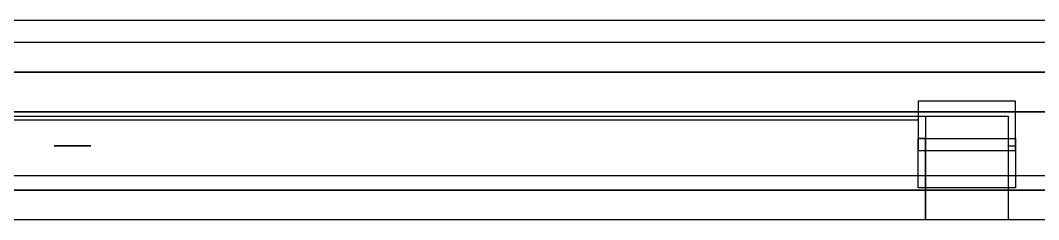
# Model space of a CAD drawing. Header units: centimetres. Extents: x 0 to 32.9, y -2.5 to 2.3.
# Drawn here: x 7.9 to 21.71, y -0.4 to 2.3 of the extents above; entities that cross this region are included whole.
import ezdxf

# ---------------------------------------------------------------- set-up
doc = ezdxf.new("R2010")
doc.units = ezdxf.units.CM
doc.header["$MEASUREMENT"] = 0
for name, color, linetype in [('Solid Block Case v52_1mm Switch Plate for Visualization Only', 7, 'Continuous'), ('Solid Block Case v52_1mm USB Cutout Guide', 7, 'Continuous'), ('Solid Block Case v52_1mm v1 Bottom Extrude Face', 7, 'Continuous'), ('Solid Block Case v52_1mm v1 Drill Holes', 7, 'Continuous'), ('Solid Block Case v52_1mm v1 Margin Case Base', 7, 'Continuous'), ('Solid Block Case v52_1mm v1 Overhang', 7, 'Continuous'), ('Solid Block Case v52_1mm v1 USB Cutout Face', 7, 'Continuous'), ('Solid Block Case v52_1mm v2 Basket Case', 7, 'Continuous'), ('Solid Block Case v52_1mm v2 USB Cutout Face', 7, 'Continuous'), ('Solid Block Case v52_3mm Bottom Extrude Face', 7, 'Continuous'), ('Solid Block Case v52_3mm Margin Case Base', 7, 'Continuous'), ('Solid Block Case v52_Case Bottom', 7, 'Continuous'), ('Solid Block Case v52_PCB Outline W USB', 7, 'Continuous'), ('Solid Block Case v52_Sketch34', 7, 'Continuous'), ('Solid Block Case v52_Switch Plate', 7, 'Continuous'), ('Solid Block Case v52_TopPlate', 7, 'Continuous')]:
    doc.layers.add(name, color=color, linetype=linetype)

msp = doc.modelspace()

# ---------------------------------------------------------------- linework, layer by layer
at = {"layer": 'Solid Block Case v52_1mm Switch Plate for Visualization Only'}
for p, q in [((31.48, 1.06, -16.7875), (1, 1.06, -16.7875)), ((1, 1.06, -0.5), (31.48, 1.06, -0.5)), ((8.3769, 1.06, -9.39838), (6.97697, 1.06, -9.39838)), ((6.97697, 1.06, -15.5608), (8.3769, 1.06, -15.5608)), ((8.3769, 1.06, -14.1609), (6.97697, 1.06, -14.1609)), ((6.97697, 1.06, -10.79831), (8.3769, 1.06, -10.79831)), ((8.3769, 1.06, -11.30338), (6.97697, 1.06, -11.30338)), ((6.97697, 1.06, -12.7033), (8.3769, 1.06, -12.7033)), ((8.85315, 1.06, -3.68336), (7.45322, 1.06, -3.68336)), ((7.45322, 1.06, -5.0833), (8.85315, 1.06, -5.0833)), ((7.92947, 1.06, -7.49338), (7.92947, 1.06, -8.89331)), ((9.3294, 1.06, -7.49338), (7.92947, 1.06, -7.49338)), ((7.92947, 1.06, -8.89331), (9.3294, 1.06, -8.89331)), ((8.3769, 1.06, -15.5608), (8.3769, 1.06, -14.1609)), ((8.3769, 1.06, -10.79831), (8.3769, 1.06, -9.39838)), ((8.3769, 1.06, -12.7033), (8.3769, 1.06, -11.30338)), ((9.80565, 1.06, -5.58838), (8.40572, 1.06, -5.58838)), ((8.40572, 1.06, -6.98831), (9.80565, 1.06, -6.98831)), ((8.40572, 1.06, -5.58838), (8.40572, 1.06, -6.98831)), ((8.7687, 1.06, -2.7084), (8.68629, 1.06, -2.7084)), ((8.68629, 1.06, -2.428384), (8.7687, 1.06, -2.428384)), ((8.68629, 1.06, -2.7084), (8.68629, 1.06, -2.428384)), ((8.7687, 1.06, -1.801377), (8.9412, 1.06, -1.801377)), ((9.44381, 1.06, -3.03128), (8.7687, 1.06, -3.03128)), ((8.7687, 1.06, -3.03128), (8.7687, 1.06, -2.7084)), ((8.7687, 1.06, -2.428384), (8.7687, 1.06, -1.801377)), ((8.85315, 1.06, -5.0833), (8.85315, 1.06, -3.68336)), ((10.2819, 1.06, -14.1609), (8.88197, 1.06, -14.1609)), ((10.2819, 1.06, -11.30338), (8.88197, 1.06, -11.30338)), ((8.88197, 1.06, -14.1609), (8.88197, 1.06, -15.5608)), ((8.88197, 1.06, -15.5608), (10.2819, 1.06, -15.5608)), ((8.88197, 1.06, -11.30338), (8.88197, 1.06, -12.7033)), ((8.88197, 1.06, -10.79831), (10.2819, 1.06, -10.79831)), ((8.88197, 1.06, -9.39838), (8.88197, 1.06, -10.79831)), ((10.2819, 1.06, -9.39838), (8.88197, 1.06, -9.39838)), ((8.88197, 1.06, -12.7033), (10.2819, 1.06, -12.7033)), ((8.9412, 1.06, -1.68135), (9.27126, 1.06, -1.68135)), ((8.9412, 1.06, -1.801377), (8.9412, 1.06, -1.68135)), ((9.27126, 1.06, -1.801377), (9.44381, 1.06, -1.801377)), ((9.27126, 1.06, -1.68135), (9.27126, 1.06, -1.801377)), ((9.3294, 1.06, -8.89331), (9.3294, 1.06, -7.49338)), ((9.35822, 1.06, -3.68336), (9.35822, 1.06, -5.0833)), ((9.35822, 1.06, -5.0833), (10.75815, 1.06, -5.0833)), ((10.75815, 1.06, -3.68336), (9.35822, 1.06, -3.68336)), ((13.4062, 1.06, -2.7084), (9.44381, 1.06, -2.7084)), ((9.44381, 1.06, -2.248273), (13.4062, 1.06, -2.248273)), ((9.44381, 1.06, -1.801377), (9.44381, 1.06, -2.248273)), ((9.44381, 1.06, -2.7084), (9.44381, 1.06, -3.03128)), ((9.80565, 1.06, -6.98831), (9.80565, 1.06, -5.58838)), ((11.2344, 1.06, -7.49338), (9.83447, 1.06, -7.49338)), ((9.83447, 1.06, -7.49338), (9.83447, 1.06, -8.89331)), ((9.83447, 1.06, -8.89331), (11.2344, 1.06, -8.89331)), ((10.2819, 1.06, -12.7033), (10.2819, 1.06, -11.30338)), ((10.2819, 1.06, -10.79831), (10.2819, 1.06, -9.39838)), ((10.2819, 1.06, -15.5608), (10.2819, 1.06, -14.1609)), ((11.7107, 1.06, -5.58838), (10.31072, 1.06, -5.58838)), ((10.31072, 1.06, -6.98831), (11.7107, 1.06, -6.98831)), ((10.31072, 1.06, -5.58838), (10.31072, 1.06, -6.98831)), ((10.75815, 1.06, -5.0833), (10.75815, 1.06, -3.68336)), ((12.1869, 1.06, -14.1609), (10.78683, 1.06, -14.1609)), ((12.1869, 1.06, -11.30338), (10.78683, 1.06, -11.30338)), ((10.78683, 1.06, -9.39838), (10.78683, 1.06, -10.79831)), ((10.78683, 1.06, -10.79831), (12.1869, 1.06, -10.79831)), ((10.78683, 1.06, -15.5608), (12.1869, 1.06, -15.5608)), ((10.78683, 1.06, -12.7033), (12.1869, 1.06, -12.7033)), ((10.78683, 1.06, -14.1609), (10.78683, 1.06, -15.5608)), ((12.1869, 1.06, -9.39838), (10.78683, 1.06, -9.39838)), ((10.78683, 1.06, -11.30338), (10.78683, 1.06, -12.7033)), ((11.2344, 1.06, -8.89331), (11.2344, 1.06, -7.49338)), ((11.2632, 1.06, -3.68336), (11.2632, 1.06, -5.0833)), ((12.6632, 1.06, -3.68336), (11.2632, 1.06, -3.68336)), ((11.2632, 1.06, -5.0833), (12.6632, 1.06, -5.0833)), ((11.7107, 1.06, -6.98831), (11.7107, 1.06, -5.58838)), ((11.7395, 1.06, -8.89331), (13.1394, 1.06, -8.89331)), ((13.1394, 1.06, -7.49338), (11.7395, 1.06, -7.49338)), ((11.7395, 1.06, -7.49338), (11.7395, 1.06, -8.89331)), ((12.1869, 1.06, -10.79831), (12.1869, 1.06, -9.39838)), ((12.1869, 1.06, -15.5608), (12.1869, 1.06, -14.1609)), ((12.1869, 1.06, -12.7033), (12.1869, 1.06, -11.30338)), ((12.2157, 1.06, -6.98831), (13.6157, 1.06, -6.98831)), ((12.2157, 1.06, -5.58838), (12.2157, 1.06, -6.98831)), ((13.6157, 1.06, -5.58838), (12.2157, 1.06, -5.58838)), ((12.6632, 1.06, -5.0833), (12.6632, 1.06, -3.68336)), ((12.6918, 1.06, -15.5608), (14.0919, 1.06, -15.5608)), ((14.0919, 1.06, -14.1609), (12.6918, 1.06, -14.1609)), ((12.6918, 1.06, -9.39838), (12.6918, 1.06, -10.79831)), ((12.6918, 1.06, -12.7033), (14.0919, 1.06, -12.7033)), ((14.0919, 1.06, -9.39838), (12.6918, 1.06, -9.39838)), ((12.6918, 1.06, -11.30338), (12.6918, 1.06, -12.7033)), ((12.6918, 1.06, -10.79831), (14.0919, 1.06, -10.79831)), ((14.0919, 1.06, -11.30338), (12.6918, 1.06, -11.30338)), ((12.6918, 1.06, -14.1609), (12.6918, 1.06, -15.5608)), ((13.1394, 1.06, -8.89331), (13.1394, 1.06, -7.49338)), ((13.1682, 1.06, -5.0833), (14.5682, 1.06, -5.0833)), ((14.5682, 1.06, -3.68336), (13.1682, 1.06, -3.68336)), ((13.1682, 1.06, -3.68336), (13.1682, 1.06, -5.0833)), ((14.8063, 1.06, -3.17831), (13.4062, 1.06, -3.17831)), ((13.4062, 1.06, -3.17831), (13.4062, 1.06, -2.7084)), ((13.4062, 1.06, -1.778364), (14.8063, 1.06, -1.778364)), ((13.4062, 1.06, -2.248273), (13.4062, 1.06, -1.778364)), ((13.6157, 1.06, -6.98831), (13.6157, 1.06, -5.58838)), ((15.0444, 1.06, -7.49338), (13.6445, 1.06, -7.49338)), ((13.6445, 1.06, -8.89331), (15.0444, 1.06, -8.89331)), ((13.6445, 1.06, -7.49338), (13.6445, 1.06, -8.89331)), ((14.0919, 1.06, -12.7033), (14.0919, 1.06, -11.30338)), ((14.0919, 1.06, -10.79831), (14.0919, 1.06, -9.39838)), ((14.0919, 1.06, -15.5608), (14.0919, 1.06, -14.1609)), ((15.5207, 1.06, -5.58838), (14.1207, 1.06, -5.58838)), ((14.1207, 1.06, -6.98831), (15.5207, 1.06, -6.98831)), ((14.1207, 1.06, -5.58838), (14.1207, 1.06, -6.98831)), ((14.5682, 1.06, -5.0833), (14.5682, 1.06, -3.68336)), ((15.9969, 1.06, -9.39838), (14.597, 1.06, -9.39838)), ((14.597, 1.06, -9.39838), (14.597, 1.06, -10.79831)), ((15.9969, 1.06, -11.30338), (14.597, 1.06, -11.30338)), ((14.597, 1.06, -10.79831), (15.9969, 1.06, -10.79831)), ((15.9969, 1.06, -14.1609), (14.597, 1.06, -14.1609)), ((14.597, 1.06, -11.30338), (14.597, 1.06, -12.7033)), ((14.597, 1.06, -12.7033), (15.9969, 1.06, -12.7033)), ((14.597, 1.06, -14.1609), (14.597, 1.06, -15.5608)), ((14.597, 1.06, -15.5608), (15.9969, 1.06, -15.5608)), ((18.7687, 1.06, -2.7084), (14.8063, 1.06, -2.7084)), ((14.8063, 1.06, -2.248273), (18.7687, 1.06, -2.248273)), ((14.8063, 1.06, -1.778364), (14.8063, 1.06, -2.248273)), ((14.8063, 1.06, -2.7084), (14.8063, 1.06, -3.17831)), ((15.0444, 1.06, -8.89331), (15.0444, 1.06, -7.49338)), ((15.0732, 1.06, -5.0833), (16.4732, 1.06, -5.0833)), ((16.4732, 1.06, -3.68336), (15.0732, 1.06, -3.68336)), ((15.0732, 1.06, -3.68336), (15.0732, 1.06, -5.0833)), ((15.5207, 1.06, -6.98831), (15.5207, 1.06, -5.58838)), ((16.9494, 1.06, -7.49338), (15.5495, 1.06, -7.49338)), ((15.5495, 1.06, -8.89331), (16.9494, 1.06, -8.89331)), ((15.5495, 1.06, -7.49338), (15.5495, 1.06, -8.89331)), ((15.9969, 1.06, -15.5608), (15.9969, 1.06, -14.1609)), ((15.9969, 1.06, -12.7033), (15.9969, 1.06, -11.30338)), ((15.9969, 1.06, -10.79831), (15.9969, 1.06, -9.39838)), ((17.4257, 1.06, -5.58838), (16.0257, 1.06, -5.58838)), ((16.0257, 1.06, -6.98831), (17.4257, 1.06, -6.98831)), ((16.0257, 1.06, -5.58838), (16.0257, 1.06, -6.98831)), ((16.4732, 1.06, -5.0833), (16.4732, 1.06, -3.68336)), ((16.502, 1.06, -15.5608), (17.9019, 1.06, -15.5608)), ((16.502, 1.06, -11.30338), (16.502, 1.06, -12.7033)), ((16.502, 1.06, -9.39838), (16.502, 1.06, -10.79831)), ((16.502, 1.06, -10.79831), (17.9019, 1.06, -10.79831)), ((17.9019, 1.06, -14.1609), (16.502, 1.06, -14.1609)), ((17.9019, 1.06, -11.30338), (16.502, 1.06, -11.30338)), ((17.9019, 1.06, -9.39838), (16.502, 1.06, -9.39838)), ((16.502, 1.06, -14.1609), (16.502, 1.06, -15.5608)), ((16.502, 1.06, -12.7033), (17.9019, 1.06, -12.7033)), ((16.9494, 1.06, -8.89331), (16.9494, 1.06, -7.49338)), ((16.9782, 1.06, -3.68336), (16.9782, 1.06, -5.0833)), ((18.3782, 1.06, -3.68336), (16.9782, 1.06, -3.68336)), ((16.9782, 1.06, -5.0833), (18.3782, 1.06, -5.0833)), ((17.4257, 1.06, -6.98831), (17.4257, 1.06, -5.58838)), ((18.8544, 1.06, -7.49338), (17.4545, 1.06, -7.49338)), ((17.4545, 1.06, -8.89331), (18.8544, 1.06, -8.89331)), ((17.4545, 1.06, -7.49338), (17.4545, 1.06, -8.89331)), ((17.9019, 1.06, -10.79831), (17.9019, 1.06, -9.39838)), ((17.9019, 1.06, -12.7033), (17.9019, 1.06, -11.30338)), ((17.9019, 1.06, -15.5608), (17.9019, 1.06, -14.1609)), ((19.3307, 1.06, -5.58838), (17.9307, 1.06, -5.58838)), ((17.9307, 1.06, -6.98831), (19.3307, 1.06, -6.98831)), ((17.9307, 1.06, -5.58838), (17.9307, 1.06, -6.98831)), ((18.3782, 1.06, -5.0833), (18.3782, 1.06, -3.68336)), ((18.407, 1.06, -14.1609), (18.407, 1.06, -15.5608)), ((19.8069, 1.06, -11.30338), (18.407, 1.06, -11.30338)), ((18.407, 1.06, -9.39838), (18.407, 1.06, -10.79831)), ((18.407, 1.06, -11.30338), (18.407, 1.06, -12.7033)), ((18.407, 1.06, -15.5608), (19.8069, 1.06, -15.5608)), ((18.407, 1.06, -12.7033), (19.8069, 1.06, -12.7033)), ((18.407, 1.06, -10.79831), (19.8069, 1.06, -10.79831)), ((19.8069, 1.06, -14.1609), (18.407, 1.06, -14.1609)), ((19.8069, 1.06, -9.39838), (18.407, 1.06, -9.39838)), ((18.7687, 1.06, -2.248273), (18.7687, 1.06, -1.801377)), ((18.7687, 1.06, -3.03128), (18.7687, 1.06, -2.7084)), ((18.7687, 1.06, -1.801377), (18.9412, 1.06, -1.801377)), ((19.4438, 1.06, -3.03128), (18.7687, 1.06, -3.03128)), ((18.8544, 1.06, -8.89331), (18.8544, 1.06, -7.49338)), ((18.8832, 1.06, -3.68336), (18.8832, 1.06, -5.0833)), ((18.8832, 1.06, -5.0833), (20.2832, 1.06, -5.0833)), ((20.2832, 1.06, -3.68336), (18.8832, 1.06, -3.68336)), ((18.9412, 1.06, -1.68135), (19.2713, 1.06, -1.68135)), ((18.9412, 1.06, -1.801377), (18.9412, 1.06, -1.68135)), ((19.2713, 1.06, -1.68135), (19.2713, 1.06, -1.801377)), ((19.2713, 1.06, -1.801377), (19.4438, 1.06, -1.801377)), ((19.3307, 1.06, -6.98831), (19.3307, 1.06, -5.58838)), ((19.3595, 1.06, -7.49338), (19.3595, 1.06, -8.89331)), ((20.7594, 1.06, -7.49338), (19.3595, 1.06, -7.49338)), ((19.3595, 1.06, -8.89331), (20.7594, 1.06, -8.89331)), ((19.4438, 1.06, -2.7084), (19.4438, 1.06, -3.03128)), ((19.4438, 1.06, -1.801377), (19.4438, 1.06, -2.428384)), ((19.4438, 1.06, -2.428384), (19.5262, 1.06, -2.428384)), ((19.5262, 1.06, -2.7084), (19.4438, 1.06, -2.7084)), ((19.5262, 1.06, -2.428384), (19.5262, 1.06, -2.7084)), ((19.8069, 1.06, -15.5608), (19.8069, 1.06, -14.1609)), ((19.8069, 1.06, -10.79831), (19.8069, 1.06, -9.39838)), ((19.8069, 1.06, -12.7033), (19.8069, 1.06, -11.30338)), ((19.8357, 1.06, -6.98831), (21.2357, 1.06, -6.98831)), ((21.2357, 1.06, -5.58838), (19.8357, 1.06, -5.58838)), ((19.8357, 1.06, -5.58838), (19.8357, 1.06, -6.98831)), ((20.2832, 1.06, -5.0833), (20.2832, 1.06, -3.68336)), ((21.7119, 1.06, -1.778364), (20.312, 1.06, -1.778364)), ((20.312, 1.06, -3.17831), (21.7119, 1.06, -3.17831)), ((20.312, 1.06, -1.778364), (20.312, 1.06, -3.17831)), ((20.312, 1.06, -9.39838), (20.312, 1.06, -10.79831)), ((20.312, 1.06, -11.30338), (20.312, 1.06, -12.7033)), ((21.7119, 1.06, -9.39838), (20.312, 1.06, -9.39838)), ((20.312, 1.06, -12.7033), (21.7119, 1.06, -12.7033)), ((20.312, 1.06, -10.79831), (21.7119, 1.06, -10.79831)), ((21.7119, 1.06, -11.30338), (20.312, 1.06, -11.30338)), ((20.7594, 1.06, -8.89331), (20.7594, 1.06, -7.49338)), ((20.7882, 1.06, -5.0833), (22.1882, 1.06, -5.0833)), ((20.7882, 1.06, -3.68336), (20.7882, 1.06, -5.0833)), ((22.1882, 1.06, -3.68336), (20.7882, 1.06, -3.68336)), ((21.2357, 1.06, -6.98831), (21.2357, 1.06, -5.58838)), ((22.6644, 1.06, -7.49338), (21.2645, 1.06, -7.49338)), ((21.2645, 1.06, -7.49338), (21.2645, 1.06, -8.89331)), ((21.2645, 1.06, -8.89331), (22.6644, 1.06, -8.89331)), ((21.7119, 1.06, -3.17831), (21.7119, 1.06, -1.778364)), ((21.7119, 1.06, -12.7033), (21.7119, 1.06, -11.30338)), ((21.7119, 1.06, -10.79831), (21.7119, 1.06, -9.39838))]:
    msp.add_line(p, q, dxfattribs=at)
at = {"layer": 'Solid Block Case v52_1mm Switch Plate for Visualization Only', "extrusion": (0, 1, 0)}
msp.add_circle((-8.64528, -9.171415, 1.06), 0.125, dxfattribs=at)
at = {"layer": 'Solid Block Case v52_1mm USB Cutout Guide'}
for p, q in [((1, 0, -0.5), (31.48, 0, -0.5)), ((1, 0, -16.7875), (20.03, 0, -16.7875)), ((21.3, 0, -17.0875), (20.18, 0, -17.0875)), ((20.18, 0, -17.0875), (20.18, 0, -16.9375)), ((21.3, 0, -16.9375), (21.3, 0, -17.0875)), ((31.48, 0, -16.7875), (21.45, 0, -16.7875))]:
    msp.add_line(p, q, dxfattribs=at)
at = {"layer": 'Solid Block Case v52_1mm USB Cutout Guide', "extrusion": (0, 1, 0)}
for centre, start, end in [((-20.03, -16.9375), 90, 180), ((-21.45, -16.9375), 360, 90)]:
    msp.add_arc(centre, 0.15, start, end, dxfattribs=at)
at = {"layer": 'Solid Block Case v52_1mm USB Cutout Guide'}
msp.add_point((20.18, 0, -16.7875), dxfattribs=at)
at = {"layer": 'Solid Block Case v52_1mm v1 Bottom Extrude Face'}
for p, q in [((0, 0), (32.48, 0)), ((32.48, 0, -17.2875), (0, 0, -17.2875)), ((0, 0, -11.2875), (32.48, 0, -11.2875)), ((32.48, 0), (0, 0)), ((32.48, 0, -17.2875), (0, 0, -17.2875)), ((0, 0, -2.7), (32.48, 0, -2.7))]:
    msp.add_line(p, q, dxfattribs=at)
at = {"layer": 'Solid Block Case v52_1mm v1 Drill Holes', "extrusion": (0, 1, 0)}
msp.add_circle((-8.61055, -8.116085, 0.6), 0.25, dxfattribs=at)
at = {"layer": 'Solid Block Case v52_1mm v1 Margin Case Base'}
for p, q in [((0, 0), (32.48, 0)), ((8.64528, 0, -9.171415), (0.4, 0, -9.171415)), ((31.48, 0, -16.8875), (1, 0, -16.8875)), ((1, 0, -0.5), (31.48, 0, -0.5)), ((1, 0, -0.4), (31.48, 0, -0.4)), ((31.48, 0, -17.2875), (1, 0, -17.2875)), ((30.98, 0, -11.7875), (1.5, 0, -11.7875)), ((1.5, 0, -16.8875), (30.98, 0, -16.8875)), ((8.64528, 0, -9.171415), (8.64528, 0, -0.4))]:
    msp.add_line(p, q, dxfattribs=at)
at = {"layer": 'Solid Block Case v52_1mm v1 Margin Case Base', "extrusion": (0, 1, 0)}
msp.add_circle((-8.64528, -9.171415), 0.225, dxfattribs=at)
at = {"layer": 'Solid Block Case v52_1mm v1 Overhang'}
for p, q in [((0, 1.6), (32.48, 1.6)), ((0, 1.6, -14.849103), (20.0595, 1.6, -14.849103)), ((0, 1.6), (32.48, 1.6)), ((32.316374, 1.6, -17.2875), (0.163626, 1.6, -17.2875)), ((0.163626, 1.6, -17.2875), (32.316374, 1.6, -17.2875)), ((1, 1.6, -16.8875), (31.48, 1.6, -16.8875)), ((31.48, 1.6, -0.4), (1, 1.6, -0.4)), ((1.0094, 1.6, -1.4742), (31.4706, 1.6, -1.4742)), ((1.0094, 1.6, -12.9558), (31.4706, 1.6, -12.9558)), ((20.0595, 1.6, -15.8133), (1.0094, 1.6, -15.8133)), ((20.0595, 1.6, -13.9083), (1.0094, 1.6, -13.9083)), ((20.0595, 1.6, -14.849103), (21.9645, 1.6, -14.849103)), ((20.0595, 1.6, -15.8133), (20.0595, 1.6, -13.9083))]:
    msp.add_line(p, q, dxfattribs=at)
at = {"layer": 'Solid Block Case v52_1mm v1 USB Cutout Face'}
for p, q in [((31.48, 2, -16.8875), (1, 2, -16.8875)), ((1, 1, -16.8875), (20.18, 1, -16.8875)), ((20.18, 1, -16.8875), (20.18, -0.4, -16.8875)), ((20.18, 1, -16.8875), (21.3, 1, -16.8875)), ((21.3, 1, -16.8875), (21.3, -0.4, -16.8875)), ((20.08, 0.03, -16.8875), (20.08, 0.7, -16.8875)), ((20.18, 0.7, -16.8875), (20.08, 0.7, -16.8875)), ((20.08, 0.7, -16.8875), (21.4, 0.7, -16.8875)), ((20.18, -0.4, -16.8875), (20.18, 0.7, -16.8875)), ((21.4, 0.7, -16.8875), (21.4, 0.03, -16.8875)), ((21.3, 0.6, -16.8875), (21.4, 0.6, -16.8875)), ((21.4, 0.03, -16.8875), (20.08, 0.03, -16.8875)), ((1.5, -0.4, -16.8875), (30.98, -0.4, -16.8875))]:
    msp.add_line(p, q, dxfattribs=at)
at = {"layer": 'Solid Block Case v52_1mm v2 Basket Case'}
for p, q in [((1, 0, -0.4), (31.48, 0, -0.4)), ((1, 0, -0.5), (31.48, 0, -0.5)), ((1, 0), (31.48, 0)), ((31.48, 0, -17.2875), (1, 0, -17.2875)), ((31.48, 0, -16.8875), (1, 0, -16.8875)), ((30.98, 0, -16.8875), (1.5, 0, -16.8875)), ((1.5, 0, -13.7875), (9.64528, 0, -13.7875)), ((9.64528, 0, -13.7875), (9.64528, 0, -6.171415)), ((9.64528, 0, -6.171415), (22.86945, 0, -6.171415))]:
    msp.add_line(p, q, dxfattribs=at)
at = {"layer": 'Solid Block Case v52_1mm v2 USB Cutout Face'}
for p, q in [((31.48, 2.3, -16.8875), (1, 2.3, -16.8875)), ((20.08, 1.205, -16.8875), (20.08, 0.535, -16.8875)), ((21.4, 1.205, -16.8875), (20.08, 1.205, -16.8875)), ((21.4, 0.535, -16.8875), (21.4, 1.205, -16.8875)), ((1, 0.952605, -16.8875), (20.08, 0.952605, -16.8875)), ((20.08, 0.535, -16.8875), (21.4, 0.535, -16.8875)), ((20.08, 0.2, -16.8875), (20.08, 0.535, -16.8875)), ((1.5, 0.2, -16.8875), (30.98, 0.2, -16.8875))]:
    msp.add_line(p, q, dxfattribs=at)
at = {"layer": 'Solid Block Case v52_3mm Bottom Extrude Face'}
for p, q in [((32.88, 0, -17.6875), (0, 0, -17.6875)), ((32.88, 0, -11.6875), (0, 0, -11.6875)), ((0, 0), (32.88, 0)), ((32.88, 0, -3), (0, 0, -3)), ((0, 0, -17.6875), (32.88, 0, -17.6875)), ((0, 0), (32.88, 0))]:
    msp.add_line(p, q, dxfattribs=at)
at = {"layer": 'Solid Block Case v52_3mm Margin Case Base'}
for p, q in [((32.88, 0, -17.6875), (0, 0, -17.6875)), ((0, 0), (32.88, 0)), ((1.2, 0, -0.4), (31.68, 0, -0.4)), ((31.68, 0, -17.2875), (1.2, 0, -17.2875)), ((30.48, 0, -17.2875), (2.4, 0, -17.2875)), ((2.4, 0, -13.7875), (30.48, 0, -13.7875))]:
    msp.add_line(p, q, dxfattribs=at)
at = {"layer": 'Solid Block Case v52_3mm Margin Case Base', "extrusion": (0, 1, 0)}
msp.add_circle((-8.84528, -9.371415), 0.125, dxfattribs=at)
msp.add_circle((-8.84528, -9.371415), 0.125, dxfattribs=at)
at = {"layer": 'Solid Block Case v52_Case Bottom'}
for p, q in [((30.98, 0, -16.2875), (0.5, 0, -16.2875)), ((0.5, 0), (30.98, 0))]:
    msp.add_line(p, q, dxfattribs=at)
at = {"layer": 'Solid Block Case v52_Case Bottom', "extrusion": (0, 1, 0)}
msp.add_circle((-8.14528, -8.671415), 0.125, dxfattribs=at)
at = {"layer": 'Solid Block Case v52_PCB Outline W USB'}
for p, q in [((0.5, 0), (30.98, 0)), ((0.5, 0, -16.2875), (19.53, 0, -16.2875)), ((19.68, 0, -16.5875), (19.68, 0, -16.4375)), ((20.8, 0, -16.5875), (19.68, 0, -16.5875)), ((20.8, 0, -16.4375), (20.8, 0, -16.5875)), ((30.98, 0, -16.2875), (20.95, 0, -16.2875))]:
    msp.add_line(p, q, dxfattribs=at)
at = {"layer": 'Solid Block Case v52_PCB Outline W USB', "extrusion": (0, 1, 0)}
for centre, start, end in [((-19.53, -16.4375), 90, 180), ((-20.95, -16.4375), 360, 90)]:
    msp.add_arc(centre, 0.15, start, end, dxfattribs=at)
at = {"layer": 'Solid Block Case v52_PCB Outline W USB'}
msp.add_point((19.68, 0, -16.2875), dxfattribs=at)
at = {"layer": 'Solid Block Case v52_Sketch34'}
for p, q in [((30.7369, 0, -12.7084), (0.761965, 0, -12.7084)), ((0.761965, 0, -13.1558), (19.812, 0, -13.1558)), ((2.5, 0), (8.37, 0)), ((2.5, 0, -16.2875), (8.37, 0, -16.2875)), ((6.95322, 0, -4.5833), (8.35315, 0, -4.5833)), ((8.35315, 0, -3.18336), (6.95322, 0, -3.18336)), ((7.42947, 0, -8.39331), (8.8294, 0, -8.39331)), ((8.8294, 0, -6.99338), (7.42947, 0, -6.99338)), ((7.90572, 0, -5.08838), (7.90572, 0, -6.48831)), ((9.30565, 0, -5.08838), (7.90572, 0, -5.08838)), ((7.90572, 0, -6.48831), (9.30565, 0, -6.48831)), ((8.18629, 0, -1.928384), (8.2687, 0, -1.928384)), ((8.2687, 0, -2.2084), (8.18629, 0, -2.2084)), ((8.18629, 0, -2.2084), (8.18629, 0, -1.928384)), ((8.2687, 0, -2.53128), (8.2687, 0, -2.2084)), ((8.2687, 0, -1.301377), (8.4412, 0, -1.301377)), ((8.2687, 0, -1.928384), (8.2687, 0, -1.301377)), ((8.94381, 0, -2.53128), (8.2687, 0, -2.53128)), ((8.35315, 0, -4.5833), (8.35315, 0, -3.18336)), ((8.37, 0), (8.37, 0, -0.5)), ((8.37, 0, -0.5), (9.37, 0, -0.5)), ((8.37, 0, -15.7875), (9.37, 0, -15.7875)), ((8.37, 0, -16.2875), (8.37, 0, -15.7875)), ((8.38197, 0, -13.6609), (8.38197, 0, -15.0608)), ((8.38197, 0, -8.89838), (8.38197, 0, -10.29831)), ((8.38197, 0, -10.80338), (8.38197, 0, -12.2033)), ((8.38197, 0, -12.2033), (9.7819, 0, -12.2033)), ((9.7819, 0, -8.89838), (8.38197, 0, -8.89838)), ((9.7819, 0, -13.6609), (8.38197, 0, -13.6609)), ((9.7819, 0, -10.80338), (8.38197, 0, -10.80338)), ((8.38197, 0, -15.0608), (9.7819, 0, -15.0608)), ((8.38197, 0, -10.29831), (9.7819, 0, -10.29831)), ((8.4412, 0, -1.301377), (8.4412, 0, -1.18135)), ((8.4412, 0, -1.18135), (8.77126, 0, -1.18135)), ((8.77126, 0, -1.301377), (8.94381, 0, -1.301377)), ((8.77126, 0, -1.18135), (8.77126, 0, -1.301377)), ((8.8294, 0, -8.39331), (8.8294, 0, -6.99338)), ((8.85822, 0, -3.18336), (8.85822, 0, -4.5833)), ((10.25815, 0, -3.18336), (8.85822, 0, -3.18336)), ((8.85822, 0, -4.5833), (10.25815, 0, -4.5833)), ((8.94381, 0, -2.2084), (8.94381, 0, -2.53128)), ((8.94381, 0, -1.748273), (12.9062, 0, -1.748273)), ((12.9062, 0, -2.2084), (8.94381, 0, -2.2084)), ((8.94381, 0, -1.301377), (8.94381, 0, -1.748273)), ((9.30565, 0, -6.48831), (9.30565, 0, -5.08838)), ((9.33447, 0, -6.99338), (9.33447, 0, -8.39331)), ((9.33447, 0, -8.39331), (10.7344, 0, -8.39331)), ((10.7344, 0, -6.99338), (9.33447, 0, -6.99338)), ((9.37, 0), (15.24, 0)), ((9.37, 0, -16.2875), (15.24, 0, -16.2875)), ((9.37, 0, -0.5), (9.37, 0)), ((9.37, 0, -15.7875), (9.37, 0, -16.2875)), ((9.7819, 0, -12.2033), (9.7819, 0, -10.80338)), ((9.7819, 0, -15.0608), (9.7819, 0, -13.6609)), ((9.7819, 0, -10.29831), (9.7819, 0, -8.89838)), ((9.81072, 0, -5.08838), (9.81072, 0, -6.48831)), ((9.81072, 0, -6.48831), (11.2107, 0, -6.48831)), ((11.2107, 0, -5.08838), (9.81072, 0, -5.08838)), ((10.25815, 0, -4.5833), (10.25815, 0, -3.18336)), ((11.6869, 0, -8.89838), (10.28683, 0, -8.89838)), ((11.6869, 0, -13.6609), (10.28683, 0, -13.6609)), ((10.28683, 0, -10.29831), (11.6869, 0, -10.29831)), ((10.28683, 0, -10.80338), (10.28683, 0, -12.2033)), ((10.28683, 0, -8.89838), (10.28683, 0, -10.29831)), ((11.6869, 0, -10.80338), (10.28683, 0, -10.80338)), ((10.28683, 0, -12.2033), (11.6869, 0, -12.2033)), ((10.28683, 0, -15.0608), (11.6869, 0, -15.0608)), ((10.28683, 0, -13.6609), (10.28683, 0, -15.0608)), ((10.7344, 0, -8.39331), (10.7344, 0, -6.99338)), ((12.1632, 0, -3.18336), (10.7632, 0, -3.18336)), ((10.7632, 0, -4.5833), (12.1632, 0, -4.5833)), ((10.7632, 0, -3.18336), (10.7632, 0, -4.5833)), ((11.2107, 0, -6.48831), (11.2107, 0, -5.08838)), ((11.2395, 0, -6.99338), (11.2395, 0, -8.39331)), ((11.2395, 0, -8.39331), (12.6394, 0, -8.39331)), ((12.6394, 0, -6.99338), (11.2395, 0, -6.99338)), ((11.6869, 0, -15.0608), (11.6869, 0, -13.6609)), ((11.6869, 0, -10.29831), (11.6869, 0, -8.89838)), ((11.6869, 0, -12.2033), (11.6869, 0, -10.80338)), ((13.1157, 0, -5.08838), (11.7157, 0, -5.08838)), ((11.7157, 0, -6.48831), (13.1157, 0, -6.48831)), ((11.7157, 0, -5.08838), (11.7157, 0, -6.48831)), ((12.1632, 0, -4.5833), (12.1632, 0, -3.18336)), ((12.1918, 0, -12.2033), (13.5919, 0, -12.2033)), ((12.1918, 0, -10.29831), (13.5919, 0, -10.29831)), ((13.5919, 0, -13.6609), (12.1918, 0, -13.6609)), ((12.1918, 0, -15.0608), (13.5919, 0, -15.0608)), ((13.5919, 0, -8.89838), (12.1918, 0, -8.89838)), ((13.5919, 0, -10.80338), (12.1918, 0, -10.80338)), ((12.1918, 0, -10.80338), (12.1918, 0, -12.2033)), ((12.1918, 0, -13.6609), (12.1918, 0, -15.0608)), ((12.1918, 0, -8.89838), (12.1918, 0, -10.29831)), ((12.6394, 0, -8.39331), (12.6394, 0, -6.99338)), ((12.6682, 0, -4.5833), (14.0682, 0, -4.5833)), ((14.0682, 0, -3.18336), (12.6682, 0, -3.18336)), ((12.6682, 0, -3.18336), (12.6682, 0, -4.5833)), ((14.3063, 0, -2.67831), (12.9062, 0, -2.67831)), ((12.9062, 0, -1.278364), (14.3063, 0, -1.278364)), ((12.9062, 0, -2.67831), (12.9062, 0, -2.2084)), ((12.9062, 0, -1.748273), (12.9062, 0, -1.278364)), ((13.1157, 0, -6.48831), (13.1157, 0, -5.08838)), ((13.1445, 0, -8.39331), (14.5444, 0, -8.39331)), ((13.1445, 0, -6.99338), (13.1445, 0, -8.39331)), ((14.5444, 0, -6.99338), (13.1445, 0, -6.99338)), ((13.5919, 0, -12.2033), (13.5919, 0, -10.80338)), ((13.5919, 0, -10.29831), (13.5919, 0, -8.89838)), ((13.5919, 0, -15.0608), (13.5919, 0, -13.6609)), ((13.6207, 0, -6.48831), (15.0207, 0, -6.48831)), ((15.0207, 0, -5.08838), (13.6207, 0, -5.08838)), ((13.6207, 0, -5.08838), (13.6207, 0, -6.48831)), ((14.0682, 0, -4.5833), (14.0682, 0, -3.18336)), ((14.097, 0, -15.0608), (15.4969, 0, -15.0608)), ((14.097, 0, -13.6609), (14.097, 0, -15.0608)), ((15.4969, 0, -10.80338), (14.097, 0, -10.80338)), ((14.097, 0, -10.80338), (14.097, 0, -12.2033)), ((14.097, 0, -12.2033), (15.4969, 0, -12.2033)), ((15.4969, 0, -13.6609), (14.097, 0, -13.6609)), ((14.097, 0, -8.89838), (14.097, 0, -10.29831)), ((15.4969, 0, -8.89838), (14.097, 0, -8.89838)), ((14.097, 0, -10.29831), (15.4969, 0, -10.29831)), ((14.3063, 0, -2.2084), (14.3063, 0, -2.67831)), ((14.3063, 0, -1.278364), (14.3063, 0, -1.748273)), ((14.3063, 0, -1.748273), (18.2687, 0, -1.748273)), ((18.2687, 0, -2.2084), (14.3063, 0, -2.2084)), ((14.5444, 0, -8.39331), (14.5444, 0, -6.99338)), ((14.5732, 0, -4.5833), (15.9732, 0, -4.5833)), ((15.9732, 0, -3.18336), (14.5732, 0, -3.18336)), ((14.5732, 0, -3.18336), (14.5732, 0, -4.5833)), ((15.0207, 0, -6.48831), (15.0207, 0, -5.08838)), ((15.0495, 0, -8.39331), (16.4494, 0, -8.39331)), ((16.4494, 0, -6.99338), (15.0495, 0, -6.99338)), ((15.0495, 0, -6.99338), (15.0495, 0, -8.39331)), ((15.24, 0, -16.2875), (15.24, 0, -15.7875)), ((15.24, 0, -0.5), (16.24, 0, -0.5)), ((15.24, 0), (15.24, 0, -0.5)), ((15.24, 0, -15.7875), (16.24, 0, -15.7875)), ((15.4969, 0, -10.29831), (15.4969, 0, -8.89838)), ((15.4969, 0, -12.2033), (15.4969, 0, -10.80338)), ((15.4969, 0, -15.0608), (15.4969, 0, -13.6609)), ((15.5257, 0, -5.08838), (15.5257, 0, -6.48831)), ((16.9257, 0, -5.08838), (15.5257, 0, -5.08838)), ((15.5257, 0, -6.48831), (16.9257, 0, -6.48831)), ((15.9732, 0, -4.5833), (15.9732, 0, -3.18336)), ((16.002, 0, -10.80338), (16.002, 0, -12.2033)), ((17.4019, 0, -13.6609), (16.002, 0, -13.6609)), ((16.002, 0, -12.2033), (17.4019, 0, -12.2033)), ((16.002, 0, -10.29831), (17.4019, 0, -10.29831)), ((17.4019, 0, -8.89838), (16.002, 0, -8.89838)), ((17.4019, 0, -10.80338), (16.002, 0, -10.80338)), ((16.002, 0, -15.0608), (17.4019, 0, -15.0608)), ((16.002, 0, -8.89838), (16.002, 0, -10.29831)), ((16.002, 0, -13.6609), (16.002, 0, -15.0608)), ((16.24, 0, -0.5), (16.24, 0)), ((16.24, 0, -16.2875), (22.11, 0, -16.2875)), ((16.24, 0), (22.11, 0)), ((16.24, 0, -15.7875), (16.24, 0, -16.2875)), ((16.4494, 0, -8.39331), (16.4494, 0, -6.99338)), ((16.4782, 0, -3.18336), (16.4782, 0, -4.5833)), ((17.8782, 0, -3.18336), (16.4782, 0, -3.18336)), ((16.4782, 0, -4.5833), (17.8782, 0, -4.5833)), ((16.9257, 0, -6.48831), (16.9257, 0, -5.08838)), ((16.9545, 0, -8.39331), (18.3544, 0, -8.39331)), ((18.3544, 0, -6.99338), (16.9545, 0, -6.99338)), ((16.9545, 0, -6.99338), (16.9545, 0, -8.39331)), ((17.4019, 0, -12.2033), (17.4019, 0, -10.80338)), ((17.4019, 0, -15.0608), (17.4019, 0, -13.6609)), ((17.4019, 0, -10.29831), (17.4019, 0, -8.89838)), ((17.4307, 0, -5.08838), (17.4307, 0, -6.48831)), ((18.8307, 0, -5.08838), (17.4307, 0, -5.08838)), ((17.4307, 0, -6.48831), (18.8307, 0, -6.48831)), ((17.8782, 0, -4.5833), (17.8782, 0, -3.18336)), ((19.3069, 0, -8.89838), (17.907, 0, -8.89838)), ((17.907, 0, -10.29831), (19.3069, 0, -10.29831)), ((17.907, 0, -10.80338), (17.907, 0, -12.2033)), ((19.3069, 0, -13.6609), (17.907, 0, -13.6609)), ((17.907, 0, -12.2033), (19.3069, 0, -12.2033)), ((17.907, 0, -8.89838), (17.907, 0, -10.29831)), ((17.907, 0, -15.0608), (19.3069, 0, -15.0608)), ((17.907, 0, -13.6609), (17.907, 0, -15.0608)), ((19.3069, 0, -10.80338), (17.907, 0, -10.80338)), ((18.2687, 0, -1.748273), (18.2687, 0, -1.301377)), ((18.2687, 0, -2.53128), (18.2687, 0, -2.2084)), ((18.9438, 0, -2.53128), (18.2687, 0, -2.53128)), ((18.2687, 0, -1.301377), (18.4412, 0, -1.301377)), ((18.3544, 0, -8.39331), (18.3544, 0, -6.99338)), ((18.3832, 0, -3.18336), (18.3832, 0, -4.5833)), ((19.7832, 0, -3.18336), (18.3832, 0, -3.18336)), ((18.3832, 0, -4.5833), (19.7832, 0, -4.5833)), ((18.4412, 0, -1.301377), (18.4412, 0, -1.18135)), ((18.4412, 0, -1.18135), (18.7713, 0, -1.18135)), ((18.7713, 0, -1.18135), (18.7713, 0, -1.301377)), ((18.7713, 0, -1.301377), (18.9438, 0, -1.301377)), ((18.8307, 0, -6.48831), (18.8307, 0, -5.08838)), ((18.8595, 0, -8.39331), (20.2594, 0, -8.39331)), ((20.2594, 0, -6.99338), (18.8595, 0, -6.99338)), ((18.8595, 0, -6.99338), (18.8595, 0, -8.39331)), ((19.0262, 0, -2.2084), (18.9438, 0, -2.2084)), ((18.9438, 0, -1.928384), (19.0262, 0, -1.928384)), ((18.9438, 0, -2.2084), (18.9438, 0, -2.53128)), ((18.9438, 0, -1.301377), (18.9438, 0, -1.928384)), ((19.0262, 0, -1.928384), (19.0262, 0, -2.2084)), ((19.3069, 0, -10.29831), (19.3069, 0, -8.89838)), ((19.3069, 0, -12.2033), (19.3069, 0, -10.80338)), ((19.3069, 0, -15.0608), (19.3069, 0, -13.6609)), ((19.3357, 0, -5.08838), (19.3357, 0, -6.48831)), ((20.7357, 0, -5.08838), (19.3357, 0, -5.08838)), ((19.3357, 0, -6.48831), (20.7357, 0, -6.48831)), ((19.7832, 0, -4.5833), (19.7832, 0, -3.18336)), ((19.812, 0, -10.80338), (19.812, 0, -12.2033)), ((21.2119, 0, -8.89838), (19.812, 0, -8.89838)), ((19.812, 0, -12.2033), (21.2119, 0, -12.2033)), ((19.812, 0, -8.89838), (19.812, 0, -10.29831)), ((21.2119, 0, -10.80338), (19.812, 0, -10.80338)), ((19.812, 0, -1.278364), (19.812, 0, -2.67831)), ((19.812, 0, -10.29831), (21.2119, 0, -10.29831)), ((19.812, 0, -2.67831), (21.2119, 0, -2.67831)), ((19.812, 0, -13.1558), (19.812, 0, -15.0608)), ((19.812, 0, -15.0608), (21.2119, 0, -15.0608)), ((21.2119, 0, -1.278364), (19.812, 0, -1.278364)), ((20.2594, 0, -8.39331), (20.2594, 0, -6.99338)), ((20.2882, 0, -3.18336), (20.2882, 0, -4.5833)), ((21.6882, 0, -3.18336), (20.2882, 0, -3.18336)), ((20.2882, 0, -4.5833), (21.6882, 0, -4.5833)), ((20.7357, 0, -6.48831), (20.7357, 0, -5.08838)), ((20.7645, 0, -8.39331), (22.1644, 0, -8.39331)), ((22.1644, 0, -6.99338), (20.7645, 0, -6.99338)), ((20.7645, 0, -6.99338), (20.7645, 0, -8.39331)), ((21.2119, 0, -12.2033), (21.2119, 0, -10.80338)), ((21.2119, 0, -15.0608), (21.2119, 0, -13.1558)), ((21.2119, 0, -13.1558), (30.7369, 0, -13.1558)), ((21.2119, 0, -2.67831), (21.2119, 0, -1.278364)), ((21.2119, 0, -10.29831), (21.2119, 0, -8.89838)), ((21.2407, 0, -5.08838), (21.2407, 0, -6.48831)), ((21.2407, 0, -6.48831), (22.6407, 0, -6.48831)), ((22.6407, 0, -5.08838), (21.2407, 0, -5.08838)), ((21.6882, 0, -4.5833), (21.6882, 0, -3.18336))]:
    msp.add_line(p, q, dxfattribs=at)
at = {"layer": 'Solid Block Case v52_Sketch34', "extrusion": (0, 1, 0)}
msp.add_circle((-8.14528, -8.671415), 0.125, dxfattribs=at)
at = {"layer": 'Solid Block Case v52_Switch Plate'}
for p, q in [((0.5, 0), (30.98, 0)), ((30.98, 0, -16.2875), (0.5, 0, -16.2875)), ((6.95322, 0, -4.5833), (8.35315, 0, -4.5833)), ((8.35315, 0, -3.18336), (6.95322, 0, -3.18336)), ((8.8294, 0, -6.99338), (7.42947, 0, -6.99338)), ((7.42947, 0, -8.39331), (8.8294, 0, -8.39331)), ((9.30565, 0, -5.08838), (7.90572, 0, -5.08838)), ((7.90572, 0, -5.08838), (7.90572, 0, -6.48831)), ((7.90572, 0, -6.48831), (9.30565, 0, -6.48831)), ((8.2687, 0, -2.2084), (8.18629, 0, -2.2084)), ((8.18629, 0, -2.2084), (8.18629, 0, -1.928384)), ((8.18629, 0, -1.928384), (8.2687, 0, -1.928384)), ((8.94381, 0, -2.53128), (8.2687, 0, -2.53128)), ((8.2687, 0, -1.301377), (8.4412, 0, -1.301377)), ((8.2687, 0, -1.928384), (8.2687, 0, -1.301377)), ((8.2687, 0, -2.53128), (8.2687, 0, -2.2084)), ((8.35315, 0, -4.5833), (8.35315, 0, -3.18336)), ((9.7819, 0, -8.89838), (8.38197, 0, -8.89838)), ((8.38197, 0, -10.29831), (9.7819, 0, -10.29831)), ((8.38197, 0, -8.89838), (8.38197, 0, -10.29831)), ((8.38197, 0, -12.2033), (9.7819, 0, -12.2033)), ((9.7819, 0, -10.80338), (8.38197, 0, -10.80338)), ((8.38197, 0, -15.0608), (9.7819, 0, -15.0608)), ((9.7819, 0, -13.6609), (8.38197, 0, -13.6609)), ((8.38197, 0, -10.80338), (8.38197, 0, -12.2033)), ((8.38197, 0, -13.6609), (8.38197, 0, -15.0608)), ((8.4412, 0, -1.301377), (8.4412, 0, -1.18135)), ((8.4412, 0, -1.18135), (8.77126, 0, -1.18135)), ((8.77126, 0, -1.301377), (8.94381, 0, -1.301377)), ((8.77126, 0, -1.18135), (8.77126, 0, -1.301377)), ((8.8294, 0, -8.39331), (8.8294, 0, -6.99338)), ((10.25815, 0, -3.18336), (8.85822, 0, -3.18336)), ((8.85822, 0, -3.18336), (8.85822, 0, -4.5833)), ((8.85822, 0, -4.5833), (10.25815, 0, -4.5833)), ((12.9062, 0, -2.2084), (8.94381, 0, -2.2084)), ((8.94381, 0, -2.2084), (8.94381, 0, -2.53128)), ((8.94381, 0, -1.301377), (8.94381, 0, -1.748273)), ((8.94381, 0, -1.748273), (12.9062, 0, -1.748273)), ((9.30565, 0, -6.48831), (9.30565, 0, -5.08838)), ((10.7344, 0, -6.99338), (9.33447, 0, -6.99338)), ((9.33447, 0, -6.99338), (9.33447, 0, -8.39331)), ((9.33447, 0, -8.39331), (10.7344, 0, -8.39331)), ((9.7819, 0, -10.29831), (9.7819, 0, -8.89838)), ((9.7819, 0, -12.2033), (9.7819, 0, -10.80338)), ((9.7819, 0, -15.0608), (9.7819, 0, -13.6609)), ((9.81072, 0, -6.48831), (11.2107, 0, -6.48831)), ((11.2107, 0, -5.08838), (9.81072, 0, -5.08838)), ((9.81072, 0, -5.08838), (9.81072, 0, -6.48831)), ((10.25815, 0, -4.5833), (10.25815, 0, -3.18336)), ((11.6869, 0, -8.89838), (10.28683, 0, -8.89838)), ((10.28683, 0, -8.89838), (10.28683, 0, -10.29831)), ((10.28683, 0, -10.29831), (11.6869, 0, -10.29831)), ((10.28683, 0, -12.2033), (11.6869, 0, -12.2033)), ((11.6869, 0, -10.80338), (10.28683, 0, -10.80338)), ((11.6869, 0, -13.6609), (10.28683, 0, -13.6609)), ((10.28683, 0, -15.0608), (11.6869, 0, -15.0608)), ((10.28683, 0, -13.6609), (10.28683, 0, -15.0608)), ((10.28683, 0, -10.80338), (10.28683, 0, -12.2033)), ((10.7344, 0, -8.39331), (10.7344, 0, -6.99338)), ((12.1632, 0, -3.18336), (10.7632, 0, -3.18336)), ((10.7632, 0, -3.18336), (10.7632, 0, -4.5833)), ((10.7632, 0, -4.5833), (12.1632, 0, -4.5833)), ((11.2107, 0, -6.48831), (11.2107, 0, -5.08838)), ((11.2395, 0, -8.39331), (12.6394, 0, -8.39331)), ((12.6394, 0, -6.99338), (11.2395, 0, -6.99338)), ((11.2395, 0, -6.99338), (11.2395, 0, -8.39331)), ((11.6869, 0, -10.29831), (11.6869, 0, -8.89838)), ((11.6869, 0, -12.2033), (11.6869, 0, -10.80338)), ((11.6869, 0, -15.0608), (11.6869, 0, -13.6609)), ((13.1157, 0, -5.08838), (11.7157, 0, -5.08838)), ((11.7157, 0, -5.08838), (11.7157, 0, -6.48831)), ((11.7157, 0, -6.48831), (13.1157, 0, -6.48831)), ((12.1632, 0, -4.5833), (12.1632, 0, -3.18336)), ((12.1918, 0, -10.29831), (13.5919, 0, -10.29831)), ((12.1918, 0, -8.89838), (12.1918, 0, -10.29831)), ((13.5919, 0, -8.89838), (12.1918, 0, -8.89838)), ((12.1918, 0, -12.2033), (13.5919, 0, -12.2033)), ((13.5919, 0, -10.80338), (12.1918, 0, -10.80338)), ((12.1918, 0, -10.80338), (12.1918, 0, -12.2033)), ((12.1918, 0, -15.0608), (13.5919, 0, -15.0608)), ((13.5919, 0, -13.6609), (12.1918, 0, -13.6609)), ((12.1918, 0, -13.6609), (12.1918, 0, -15.0608)), ((12.6394, 0, -8.39331), (12.6394, 0, -6.99338)), ((14.0682, 0, -3.18336), (12.6682, 0, -3.18336)), ((12.6682, 0, -4.5833), (14.0682, 0, -4.5833)), ((12.6682, 0, -3.18336), (12.6682, 0, -4.5833)), ((14.3063, 0, -2.67831), (12.9062, 0, -2.67831)), ((12.9062, 0, -1.748273), (12.9062, 0, -1.278364)), ((12.9062, 0, -2.67831), (12.9062, 0, -2.2084)), ((12.9062, 0, -1.278364), (14.3063, 0, -1.278364)), ((13.1157, 0, -6.48831), (13.1157, 0, -5.08838)), ((13.1445, 0, -8.39331), (14.5444, 0, -8.39331)), ((13.1445, 0, -6.99338), (13.1445, 0, -8.39331)), ((14.5444, 0, -6.99338), (13.1445, 0, -6.99338)), ((13.5919, 0, -10.29831), (13.5919, 0, -8.89838)), ((13.5919, 0, -12.2033), (13.5919, 0, -10.80338)), ((13.5919, 0, -15.0608), (13.5919, 0, -13.6609)), ((15.0207, 0, -5.08838), (13.6207, 0, -5.08838)), ((13.6207, 0, -6.48831), (15.0207, 0, -6.48831)), ((13.6207, 0, -5.08838), (13.6207, 0, -6.48831)), ((14.0682, 0, -4.5833), (14.0682, 0, -3.18336)), ((14.097, 0, -8.89838), (14.097, 0, -10.29831)), ((14.097, 0, -10.29831), (15.4969, 0, -10.29831)), ((15.4969, 0, -8.89838), (14.097, 0, -8.89838)), ((14.097, 0, -12.2033), (15.4969, 0, -12.2033)), ((14.097, 0, -10.80338), (14.097, 0, -12.2033)), ((15.4969, 0, -10.80338), (14.097, 0, -10.80338)), ((15.4969, 0, -13.6609), (14.097, 0, -13.6609)), ((14.097, 0, -13.6609), (14.097, 0, -15.0608)), ((14.097, 0, -15.0608), (15.4969, 0, -15.0608)), ((18.2687, 0, -2.2084), (14.3063, 0, -2.2084)), ((14.3063, 0, -2.2084), (14.3063, 0, -2.67831)), ((14.3063, 0, -1.748273), (18.2687, 0, -1.748273)), ((14.3063, 0, -1.278364), (14.3063, 0, -1.748273)), ((14.5444, 0, -8.39331), (14.5444, 0, -6.99338)), ((14.5732, 0, -3.18336), (14.5732, 0, -4.5833)), ((15.9732, 0, -3.18336), (14.5732, 0, -3.18336)), ((14.5732, 0, -4.5833), (15.9732, 0, -4.5833)), ((15.0207, 0, -6.48831), (15.0207, 0, -5.08838)), ((15.0495, 0, -8.39331), (16.4494, 0, -8.39331)), ((16.4494, 0, -6.99338), (15.0495, 0, -6.99338)), ((15.0495, 0, -6.99338), (15.0495, 0, -8.39331)), ((15.4969, 0, -10.29831), (15.4969, 0, -8.89838)), ((15.4969, 0, -12.2033), (15.4969, 0, -10.80338)), ((15.4969, 0, -15.0608), (15.4969, 0, -13.6609)), ((15.5257, 0, -5.08838), (15.5257, 0, -6.48831)), ((16.9257, 0, -5.08838), (15.5257, 0, -5.08838)), ((15.5257, 0, -6.48831), (16.9257, 0, -6.48831)), ((15.9732, 0, -4.5833), (15.9732, 0, -3.18336)), ((16.002, 0, -10.29831), (17.4019, 0, -10.29831)), ((16.002, 0, -8.89838), (16.002, 0, -10.29831)), ((17.4019, 0, -8.89838), (16.002, 0, -8.89838)), ((16.002, 0, -12.2033), (17.4019, 0, -12.2033)), ((17.4019, 0, -10.80338), (16.002, 0, -10.80338)), ((16.002, 0, -10.80338), (16.002, 0, -12.2033)), ((17.4019, 0, -13.6609), (16.002, 0, -13.6609)), ((16.002, 0, -15.0608), (17.4019, 0, -15.0608)), ((16.002, 0, -13.6609), (16.002, 0, -15.0608)), ((16.4494, 0, -8.39331), (16.4494, 0, -6.99338)), ((16.4782, 0, -3.18336), (16.4782, 0, -4.5833)), ((16.4782, 0, -4.5833), (17.8782, 0, -4.5833)), ((17.8782, 0, -3.18336), (16.4782, 0, -3.18336)), ((16.9257, 0, -6.48831), (16.9257, 0, -5.08838)), ((16.9545, 0, -6.99338), (16.9545, 0, -8.39331)), ((16.9545, 0, -8.39331), (18.3544, 0, -8.39331)), ((18.3544, 0, -6.99338), (16.9545, 0, -6.99338)), ((17.4019, 0, -10.29831), (17.4019, 0, -8.89838)), ((17.4019, 0, -12.2033), (17.4019, 0, -10.80338)), ((17.4019, 0, -15.0608), (17.4019, 0, -13.6609)), ((17.4307, 0, -5.08838), (17.4307, 0, -6.48831)), ((17.4307, 0, -6.48831), (18.8307, 0, -6.48831)), ((18.8307, 0, -5.08838), (17.4307, 0, -5.08838)), ((17.8782, 0, -4.5833), (17.8782, 0, -3.18336)), ((19.3069, 0, -8.89838), (17.907, 0, -8.89838)), ((17.907, 0, -10.29831), (19.3069, 0, -10.29831)), ((17.907, 0, -8.89838), (17.907, 0, -10.29831)), ((17.907, 0, -12.2033), (19.3069, 0, -12.2033)), ((19.3069, 0, -10.80338), (17.907, 0, -10.80338)), ((17.907, 0, -10.80338), (17.907, 0, -12.2033)), ((17.907, 0, -15.0608), (19.3069, 0, -15.0608)), ((17.907, 0, -13.6609), (17.907, 0, -15.0608)), ((19.3069, 0, -13.6609), (17.907, 0, -13.6609)), ((18.2687, 0, -2.53128), (18.2687, 0, -2.2084)), ((18.9438, 0, -2.53128), (18.2687, 0, -2.53128)), ((18.2687, 0, -1.301377), (18.4412, 0, -1.301377)), ((18.2687, 0, -1.748273), (18.2687, 0, -1.301377)), ((18.3544, 0, -8.39331), (18.3544, 0, -6.99338)), ((18.3832, 0, -3.18336), (18.3832, 0, -4.5833)), ((18.3832, 0, -4.5833), (19.7832, 0, -4.5833)), ((19.7832, 0, -3.18336), (18.3832, 0, -3.18336)), ((18.4412, 0, -1.301377), (18.4412, 0, -1.18135)), ((18.4412, 0, -1.18135), (18.7713, 0, -1.18135)), ((18.60695, 0, -15.0608), (18.60695, 0, -13.6609)), ((18.60695, 0, -14.36085), (19.55945, 0, -14.36085)), ((18.7713, 0, -1.301377), (18.9438, 0, -1.301377)), ((18.7713, 0, -1.18135), (18.7713, 0, -1.301377)), ((18.8307, 0, -6.48831), (18.8307, 0, -5.08838)), ((20.2594, 0, -6.99338), (18.8595, 0, -6.99338)), ((18.8595, 0, -6.99338), (18.8595, 0, -8.39331)), ((18.8595, 0, -8.39331), (20.2594, 0, -8.39331)), ((18.9438, 0, -2.2084), (18.9438, 0, -2.53128)), ((19.0262, 0, -2.2084), (18.9438, 0, -2.2084)), ((18.9438, 0, -1.301377), (18.9438, 0, -1.928384)), ((18.9438, 0, -1.928384), (19.0262, 0, -1.928384)), ((19.0262, 0, -1.928384), (19.0262, 0, -2.2084)), ((19.3069, 0, -10.29831), (19.3069, 0, -8.89838)), ((19.3069, 0, -12.2033), (19.3069, 0, -10.80338)), ((19.3069, 0, -15.0608), (19.3069, 0, -13.6609)), ((20.7357, 0, -5.08838), (19.3357, 0, -5.08838)), ((19.3357, 0, -5.08838), (19.3357, 0, -6.48831)), ((19.3357, 0, -6.48831), (20.7357, 0, -6.48831)), ((19.7832, 0, -4.5833), (19.7832, 0, -3.18336)), ((19.812, 0, -1.278364), (19.812, 0, -2.67831)), ((19.812, 0, -10.29831), (21.2119, 0, -10.29831)), ((21.2119, 0, -8.89838), (19.812, 0, -8.89838)), ((19.812, 0, -8.89838), (19.812, 0, -10.29831)), ((19.812, 0, -10.80338), (19.812, 0, -12.2033)), ((19.812, 0, -12.2033), (21.2119, 0, -12.2033)), ((21.2119, 0, -10.80338), (19.812, 0, -10.80338)), ((21.2119, 0, -1.278364), (19.812, 0, -1.278364)), ((19.812, 0, -2.67831), (21.2119, 0, -2.67831)), ((20.2594, 0, -8.39331), (20.2594, 0, -6.99338)), ((20.2882, 0, -3.18336), (20.2882, 0, -4.5833)), ((21.6882, 0, -3.18336), (20.2882, 0, -3.18336)), ((20.2882, 0, -4.5833), (21.6882, 0, -4.5833)), ((20.7357, 0, -6.48831), (20.7357, 0, -5.08838)), ((22.1644, 0, -6.99338), (20.7645, 0, -6.99338)), ((20.7645, 0, -6.99338), (20.7645, 0, -8.39331)), ((20.7645, 0, -8.39331), (22.1644, 0, -8.39331)), ((21.2119, 0, -10.29831), (21.2119, 0, -8.89838)), ((21.2119, 0, -12.2033), (21.2119, 0, -10.80338)), ((21.2119, 0, -2.67831), (21.2119, 0, -1.278364)), ((21.2407, 0, -6.48831), (22.6407, 0, -6.48831)), ((22.6407, 0, -5.08838), (21.2407, 0, -5.08838)), ((21.2407, 0, -5.08838), (21.2407, 0, -6.48831)), ((22.41695, 0, -14.36085), (21.46445, 0, -14.36085)), ((21.6882, 0, -4.5833), (21.6882, 0, -3.18336))]:
    msp.add_line(p, q, dxfattribs=at)
at = {"layer": 'Solid Block Case v52_Switch Plate', "extrusion": (0, 1, 0)}
msp.add_circle((-8.14528, -8.671415), 0.125, dxfattribs=at)
at = {"layer": 'Solid Block Case v52_TopPlate'}
for p, q in [((0, 1.6), (32.48, 1.6)), ((32.48, 1.6), (0, 1.6)), ((0.163626, 1.6, -17.2875), (16.24, 1.6, -17.2875)), ((32.316374, 1.6, -17.2875), (0.163626, 1.6, -17.2875)), ((1, 1.6, -15.8375), (31.486493, 1.6, -15.8375)), ((31.480002, 1.6, -1.5), (1, 1.6, -1.5)), ((31.486493, 1.6, -13.8375), (1, 1.6, -13.8375)), ((1, 1.6, -12.9375), (31.486493, 1.6, -12.9375)), ((16.24, 1.6, -17.2875), (32.316374, 1.6, -17.2875))]:
    msp.add_line(p, q, dxfattribs=at)

doc.saveas('drawing.dxf')
